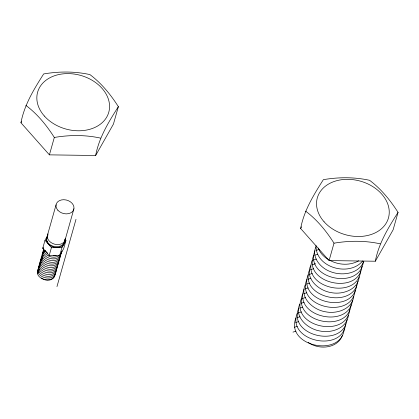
<?xml version="1.0" encoding="UTF-8"?>
<svg xmlns="http://www.w3.org/2000/svg" width="419" height="419" viewBox="0 0 419 419"><rect width="100%" height="100%" fill="white"/><g stroke="black" fill="none" stroke-linecap="round" stroke-linejoin="round"><path stroke-width="0.63" d="M55.371 273.424C54.559 284.339 33.923 280.007 37.825 269.716M55.863 271.68C55.125 283.207 32.881 277.472 38.894 267.285M56.355 269.941L56.366 268.988M56.848 268.197C56.036 279.112 35.406 274.78 39.302 264.489M57.34 266.458C56.528 277.373 35.898 273.036 39.795 262.744M57.832 264.714C57.026 275.629 36.39 271.297 40.292 261.006M58.33 262.97C57.518 273.89 36.882 269.553 40.784 259.261M59.32 258.539C59.927 269.873 39.04 267.05 41.476 256.59M59.807 257.748C58.995 268.663 38.359 264.326 42.261 254.034M60.299 256.004C59.488 266.919 38.857 262.587 42.754 252.296M60.792 254.26C59.98 265.18 39.349 260.843 43.246 250.552M61.284 252.521C60.472 263.436 39.842 259.099 43.738 248.807M64.736 240.642L64.746 239.375M344.303 328.742C341.459 358.313 284.91 346.152 295.908 317.984M345.665 323.939C342.821 353.505 286.271 341.344 297.265 313.176M347.016 319.66C343.35 348.624 287.68 336.263 298.627 308.374M348.372 315.376C346.901 328.328 331.45 333.414 320.158 331.026C308.164 329.24 293.777 317.251 299.784 304.126M349.739 309.521C346.901 339.091 290.351 326.93 301.345 298.763M351.101 304.718C348.257 334.283 291.713 322.122 302.707 293.955M352.458 300.439C348.786 329.402 293.117 317.042 304.068 289.152M353.814 296.154C352.337 309.102 336.892 314.192 325.594 311.804C313.601 310.018 299.218 298.029 305.226 284.904M355.181 290.299C352.337 319.865 295.788 307.703 306.787 279.541M356.543 285.496C353.699 315.062 297.15 302.9 308.143 274.733M357.894 281.212C354.228 310.18 298.558 297.82 309.505 269.93M359.251 276.933C357.779 289.88 342.328 294.971 331.036 292.582C319.042 290.796 304.655 278.808 310.662 265.683M360.623 271.077C357.779 300.643 301.23 288.481 312.223 260.319M361.979 266.274C359.135 295.84 302.591 283.679 313.585 255.511M363.336 261.99C359.664 290.959 303.995 278.593 314.947 250.709M54.795 275.089C53.894 281.091 45.414 281.563 41.544 278.054M20.95 122.772C24.328 104.808 34.002 89.137 43.665 73.938C58.974 71.34 74.702 71.256 89.912 74.582C101.456 83.255 110.658 94.547 118.362 106.672L113.444 124.066L95.647 155.507L49.405 154.857L20.95 122.772L21.584 121.651M49.405 154.857L54.323 137.463C46.619 125.339 37.417 114.047 25.873 105.379M65.086 239.631L65.945 240.6L63.678 248.608L59.65 255.726L49.175 255.58L42.728 248.315L44.995 240.307L48.096 234.829M47.368 235.551L56.057 204.833M64.725 241.276C62.373 249.614 48.531 247.812 46.629 239.998L47.682 234.876M49.175 255.58L51.443 247.571L44.995 240.307M59.65 255.726L61.918 247.718L65.945 240.6M65.244 239.464L73.933 208.746M56.968 286.606L76.001 219.331M95.647 155.507C99.025 137.542 108.699 121.871 118.362 106.672M300.638 228.496C304.016 210.532 313.684 194.861 323.353 179.662C338.662 177.064 354.39 176.975 369.595 180.306C381.138 188.979 390.346 200.266 398.05 212.391L393.127 229.79L375.335 261.226L329.088 260.581L300.638 228.496L301.591 226.81M329.088 260.581L334.011 243.182C326.307 231.058 317.099 219.771 305.556 211.097M375.335 261.226C378.713 243.266 388.387 227.59 398.05 212.391M63.609 244.79L64.233 243.02M61.771 251.73C59.351 260.749 43.209 257.816 43.649 248.692M58.812 262.179C56.408 272.046 37.631 267.348 41.277 257.517M56.35 270.889C53.941 280.756 35.165 276.058 38.81 266.227M363.818 261.199C358.994 274.23 341.632 276.226 330.146 271.528C320.556 267.961 310.882 257.025 316.104 246.461M47.19 236.615L46.609 238.238L46.629 239.998M342.449 335.331C337.515 348.823 318.676 350.043 308.232 342.391M42.728 248.315L43.351 247.22M62.415 246.309L63.012 245.55M362.665 260.932C349.498 277.163 315.25 267.715 316.052 245.576M358.669 260.812C349.991 265.751 338.683 265.138 330.025 260.424M46.65 241.569L47.677 241.234M43.67 250.447L44.697 250.112M43.178 252.191L44.718 251.688M42.686 253.93L43.712 253.595M42.193 255.674L43.22 255.339M41.701 257.418L42.728 257.083M41.209 259.157L42.748 258.654M40.716 260.901L42.256 260.398M40.224 262.64L41.764 262.137M39.726 264.384L40.758 264.049M39.234 266.128L40.261 265.793M38.742 267.867L39.768 267.532M38.249 269.611L39.789 269.108M37.757 271.35L39.297 270.847M37.265 273.094L38.805 272.591M316.115 250.421L319.069 249.457M314.758 255.229L317.707 254.265M313.396 260.031L316.345 259.068M312.035 264.839L315.58 263.682M310.678 269.642L313.627 268.679M309.316 274.45L312.27 273.487M307.955 279.253L310.908 278.289M306.598 284.061L309.547 283.097M305.236 288.864L308.19 287.9M303.88 293.672L306.828 292.708M302.518 298.475L305.467 297.511M301.156 303.283L304.11 302.319M299.8 308.085L302.748 307.122M298.438 312.893L301.392 311.93M297.076 317.696L300.03 316.733M295.72 322.504L298.668 321.541M294.358 327.307L297.312 326.343M292.996 332.115L295.95 331.151M54.323 137.463C69.638 134.866 85.366 134.782 100.57 138.108M334.011 243.182C349.32 240.59 365.049 240.501 380.258 243.832M51.443 247.571L61.918 247.718M53.223 255.381L54.412 255.48M328.889 259.832C324.248 257.271 319.99 253.191 318.346 248.053M47.682 253.537L44.796 250.473M65.306 238.249A9.16 6.893 15.8 0 1 54.753 244.23A9.16 6.893 15.8 0 1 47.97 233.86M62.007 251.002A9.16 6.893 15.8 0 1 61.535 252.112M56.115 255.433A9.16 6.893 15.8 0 1 53.218 255.47M47.729 253.38A9.16 6.893 15.8 0 1 44.88 250.174M64.474 241.192A9.16 6.893 15.8 0 1 53.92 247.173A9.16 6.893 15.8 0 1 47.138 236.803M44.383 116.053A36.961 27.811 15.8 0 0 106.819 116.927A36.961 27.811 15.8 0 0 68.407 73.608A36.961 27.811 15.8 0 0 44.383 116.053M57.853 210.223A9.16 6.893 15.8 0 0 73.33 210.438A9.16 6.893 15.8 0 0 63.808 199.706A9.16 6.893 15.8 0 0 57.853 210.223M324.07 221.771A36.961 27.811 15.8 0 0 386.501 222.646A36.961 27.811 15.8 0 0 348.089 179.332A36.961 27.811 15.8 0 0 324.07 221.771"/></g></svg>
